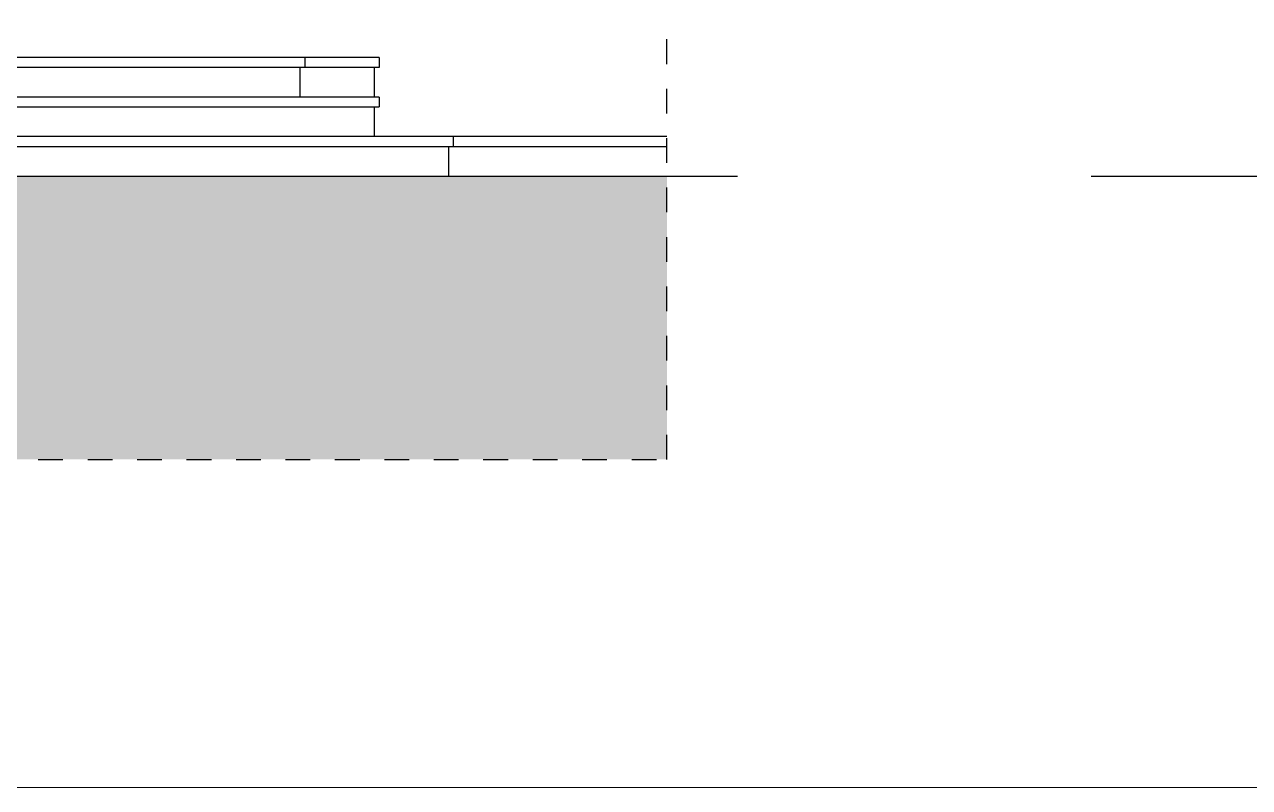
# Model space of a CAD drawing. Header units: millimetres. Extents: x 2002 to 2114, y 811 to 859.
# Drawn here: x 2020.951 to 2025.905, y 811.093 to 814.181 of the extents above; entities that cross this region are included whole.
import ezdxf

# ---------------------------------------------------------------- set-up
doc = ezdxf.new("R2010")
doc.units = ezdxf.units.MM
doc.header["$LTSCALE"] = 0.04
doc.linetypes.add('JIS_02_1.2', pattern=[2.5, 1.25, -1.25])
doc.layers.add('02', color=1, linetype='Continuous')
doc.layers.add('ASSI-PIL', color=6, linetype='Continuous')
doc.layers.add('0_Num_Penna__10', color=1, linetype='Continuous', lineweight=13)

msp = doc.modelspace()

# ---------------------------------------------------------------- hatches: boundary and pattern name
at = {"layer": '0_Num_Penna__10'}
h = msp.add_hatch(dxfattribs=at)
h.set_pattern_fill('EARTH', color=256, scale=0.04, angle=45, style=0)
h.set_pattern_definition([(45, (610.43687, -129.24758), (4e-17, 0.359210245), [0.254, -0.254]), (45, (610.36952, -129.18023), (4e-17, 0.359210245), [0.254, -0.254]), (45, (610.30217, -129.11288), (4e-17, 0.359210245), [0.254, -0.254]), (135, (610.30217, -129.06797), (-0.359210245, 0), [0.254, -0.254]), (135, (610.36952, -129.00062), (-0.359210245, 0), [0.254, -0.254]), (135, (610.43687, -128.93327), (-0.359210245, 0), [0.254, -0.254])])
h.paths.add_polyline_path([(2023.5492, 813.5669), (2002.2066, 813.5669), (2002.2066, 812.4206), (2023.5492, 812.4206)])

# ---------------------------------------------------------------- linework, layer by layer
for p, q in [((2001.882, 813.5669), (2023.8342, 813.5669)), ((2025.2646, 813.5669), (2049.1799, 813.5669))]:
    msp.add_line(p, q)
at = {"layer": '02'}
for p, q in [((2022.3851, 814.0469), (2015.9851, 814.0469)), ((2022.0851, 814.0469), (2022.0851, 814.0069)), ((2022.3851, 814.0469), (2022.3851, 814.0069)), ((2022.3851, 814.0069), (2015.9851, 814.0069)), ((2022.0651, 814.0069), (2022.0651, 813.8869)), ((2022.3651, 814.0069), (2022.3651, 813.8869)), ((2022.3851, 813.8869), (2015.6851, 813.8869)), ((2022.3851, 813.8869), (2022.3851, 813.8469)), ((2015.6851, 813.8469), (2022.3851, 813.8469)), ((2022.3651, 813.8469), (2022.3651, 813.7269)), ((2023.5492, 813.7269), (2015.3851, 813.7269)), ((2015.3851, 813.6869), (2023.5492, 813.6869)), ((2022.6651, 813.6869), (2022.6651, 813.5669)), ((2022.6851, 813.7269), (2022.6851, 813.6869))]:
    msp.add_line(p, q, dxfattribs=at)
at = {"layer": '0_Num_Penna__10'}
msp.add_line((2114.0365, 811.0934), (2002.034, 811.0934), dxfattribs=at)
at = {"layer": 'ASSI-PIL', "linetype": 'JIS_02_1.2'}
for p, q in [((2023.5492, 812.4206), (2023.5492, 814.1806)), ((2002.2066, 812.4206), (2023.5492, 812.4206))]:
    msp.add_line(p, q, dxfattribs=at)

doc.saveas('drawing.dxf')
